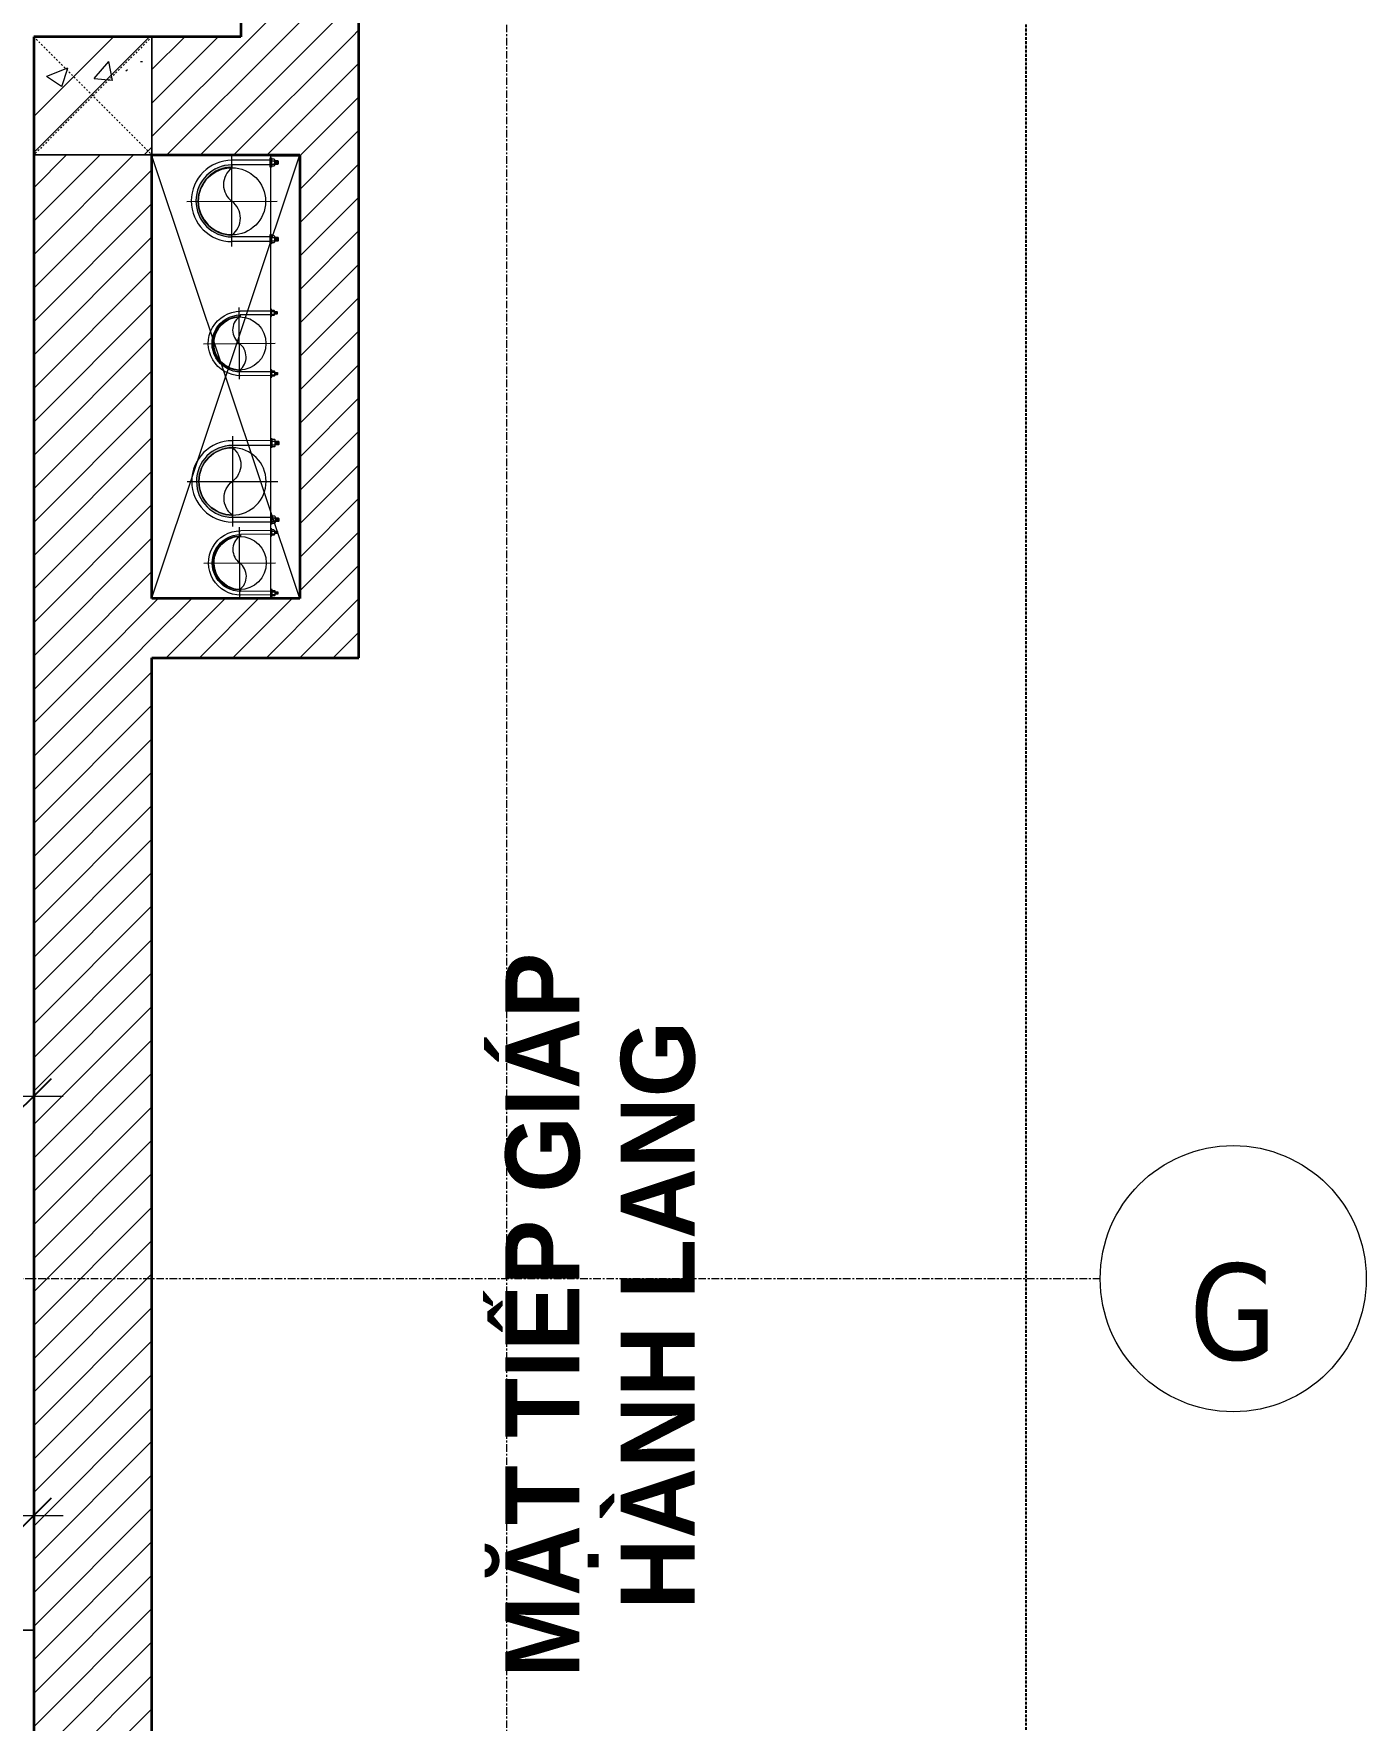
# Model space of a CAD drawing. Header units: millimetres. Extents: x 32270 to 221883, y 3811 to 78637.
# Drawn here: x 41853 to 44106, y 47690 to 50542 of the extents above; entities that cross this region are included whole.
import ezdxf

# ---------------------------------------------------------------- set-up
doc = ezdxf.new("R2010")
doc.units = ezdxf.units.MM
for name, pattern in [('Dash', [6, 3, -3]), ('Dash - Tight', [4.5, 3, -1.5]), ('Grid Line', [22.225, 12.7, -3.175, 3.175, -3.175]), ('Hidden', [7.14375, 4.7625, -2.38125]), ('IMPORT-CENTER _2_', [40.64, 25.4, -5.08, 5.08, -5.08])]:
    doc.linetypes.add(name, pattern=pattern)
for name, color, linetype, lineweight in [('0-1', 7, 'Continuous', 5), ('0-3', 250, 'Continuous', 18), ('A-ANNO-DIMS', 211, 'Continuous', 9), ('A-ANNO-DIMS-50', 211, 'Continuous', 9), ('A-DETL-GENF-2', 92, 'Dash - Tight', 18), ('A-DETL-GENF-3', 92, 'Hidden', 25), ('A-FLOR', 192, 'Continuous', 18), ('A-WALL', 113, 'Continuous', 18), ('A-WALL-4', 113, 'Continuous', 35), ('A-WALL-PATT-2', 111, 'Continuous', 18), ('G-ANNO-TEXT-1', 7, 'Continuous', 9), ('G-IMPT', 8, 'Continuous', 18), ('G-IMPT-2', 8, 'IMPORT-CENTER _2_', 18), ('I-FURN', 30, 'Continuous', 18), ('I-FURN-1', 253, 'Continuous', 18), ('M-EQPM', 50, 'Continuous', 18), ('S-COLS', 52, 'Continuous', 18), ('S-COLS-7', 52, 'Dash', 18), ('S-COLS-8', 52, 'Continuous', 35), ('S-COLS-HDLN', 52, 'Dash', 18), ('S-GRID-1', 1, 'Grid Line', 9), ('S-GRID-IDEN', 1, 'Continuous', 9)]:
    doc.layers.add(name, color=color, linetype=linetype, lineweight=lineweight)
doc.styles.add('Arial_B', font='arialbd.ttf', dxfattribs={"width": 0.95, "height": 125})
doc.styles.add('Tahoma_B', font='tahomabd.ttf', dxfattribs={"height": 162.5})
doc.styles.add('UTM Avo', font='', dxfattribs={"width": 0.9, "height": 125})
doc.styles.get('UTM Avo').set_extended_font_data('UTM Avo')
doc.dimstyles.new('1_Dim_chi_tiet_2_5', dxfattribs={"dimscale": 304.8, "dimtxt": 124.912619, "dimasz": 0.19685, "dimexe": 0.164042, "dimexo": 0.0625, "dimgap": 0.016404, "dimtad": 1, "dimdec": 0, "dimrnd": 5, "dimzin": 0, "dimdsep": 46, "dimtxsty": 'UTM Avo', "dimblk1": 'OBLIQUE', "dimblk2": 'OBLIQUE', "dimsah": 1, "dimcen": 0.09, "dimdle": 0.164042, "dimazin": 0, "dimtfac": 1, "dimtdec": 4, "dimtix": 1, "dimtmove": 0, "dimatfit": 3, "dimfxl": 0.328084, "dimfxlon": 1, "dimtvp": 1, "dimtolj": 1, "dimtzin": 0, "dimarcsym": 2})
pattern_1 = [(45, (0, 0), (-28.284271, 28.284271), [])]

# ---------------------------------------------------------------- blocks, each defined once
blk = doc.blocks.new('HE BEP A1 - HE BEP A 2-885810-TKCS_CĂN HỘ LOẠI 3A - MẶT BẰNG')
at = {"layer": 'I-FURN'}
for p, q in [((0, 594.4), (0, 0)), ((662.4, 0), (662.4, 594.4)), ((662.4, 0), (662.4, 594.4)), ((862.4, 494.4), (1706.9, 494.4)), ((3175.6, 513.2), (2394, 513.2)), ((844.9, 120.7), (844.9, 476.9)), ((1724.4, 476.9), (1724.4, 120.7)), ((2364, 483.2), (2364, 111.2)), ((3205.6, 483.2), (3205.6, 111.2)), ((1298.3, 440.1), (924.9, 440.1)), ((1541.1, 452.3), (1528.6, 445.1)), ((1566.6, 443.1), (1618.1, 322.3)), ((876.4, 408.9), (1346.8, 408.9)), ((1644.4, 423.2), (1459, 423.2)), ((1602.7, 313.4), (1523.8, 418.4)), ((2474.5, 410.3), (2470.1, 405.9)), ((2470.1, 405.9), (2499.2, 376.7)), ((2503.6, 381.1), (2474.5, 410.3)), ((2692.1, 413), (2663, 383.9)), ((2667.3, 379.5), (2696.5, 408.6)), ((2696.5, 408.6), (2692.1, 413)), ((2873.2, 408.6), (2877.5, 413)), ((2902.3, 379.5), (2873.2, 408.6)), ((2877.5, 413), (2906.7, 383.9)), ((3066, 381.1), (3095.1, 410.3)), ((3099.5, 405.9), (3070.4, 376.7)), ((3095.1, 410.3), (3099.5, 405.9)), ((871.5, 386.8), (871.5, 182.3)), ((871.5, 380.9), (1351.6, 380.9)), ((1351.6, 182.3), (1351.6, 386.8)), ((2499.2, 376.7), (2503.6, 381.1)), ((2663, 383.9), (2667.3, 379.5)), ((2906.7, 383.9), (2902.3, 379.5)), ((3070.4, 376.7), (3066, 381.1)), ((871.5, 352.9), (1351.6, 352.9)), ((1405.6, 369.9), (1405.6, 183.2)), ((1697.8, 183.2), (1697.8, 369.9)), ((871.5, 324.9), (1351.6, 324.9)), ((1618.1, 322.3), (1602.7, 313.4)), ((871.5, 296.9), (1351.6, 296.9)), ((871.5, 268.9), (1351.6, 268.9)), ((871.5, 240.9), (1351.6, 240.9)), ((871.5, 212.9), (1351.6, 212.9)), ((2467.4, 188.3), (2496.5, 217.4)), ((2500.9, 213), (2471.8, 183.9)), ((2496.5, 217.4), (2500.9, 213)), ((2660.2, 215.8), (2664.6, 220.2)), ((2689.3, 186.7), (2660.2, 215.8)), ((2664.6, 220.2), (2693.7, 191.1)), ((2905, 220.2), (2875.9, 191.1)), ((2880.3, 186.7), (2909.4, 215.8)), ((2909.4, 215.8), (2905, 220.2)), ((3073.1, 217.4), (3068.7, 213)), ((3068.7, 213), (3097.9, 183.9)), ((3102.3, 188.3), (3073.1, 217.4)), ((871.5, 184.9), (1351.6, 184.9)), ((2471.8, 183.9), (2467.4, 188.3)), ((2693.7, 191.1), (2689.3, 186.7)), ((2875.9, 191.1), (2880.3, 186.7)), ((3097.9, 183.9), (3102.3, 188.3)), ((877.9, 156.9), (1345.2, 156.9)), ((924.9, 128.9), (1298.3, 128.9)), ((1459, 129.9), (1644.4, 129.9)), ((2451.6, 122.3), (2451.6, 118.3)), ((2484.1, 122.3), (2451.6, 122.3)), ((2451.6, 118.3), (2484.1, 118.3)), ((2484.1, 118.3), (2484.1, 122.3)), ((3085.5, 118.3), (3085.5, 122.3)), ((3085.5, 122.3), (3118, 122.3)), ((3118, 118.3), (3085.5, 118.3)), ((3118, 122.3), (3118, 118.3)), ((1706.9, 103.2), (862.4, 103.2)), ((3175.6, 81.2), (2394, 81.2)), ((0, 0), (662.4, 0)), ((3700, 0), (662.4, 0))]:
    blk.add_line(p, q, dxfattribs=at)
for centre, radius in [((1485.9, 449.9), 17.8), ((1592.6, 449.9), 17.8), ((2581.9, 298.5), 142.6), ((2581.9, 298.5), 131.3), ((2987.7, 298.5), 142.6), ((2987.7, 298.5), 131.3), ((2581.9, 298.5), 87.2), ((2987.7, 298.5), 87.2), ((1552.8, 316.6), 22.2), ((2581.9, 298.5), 43.6), ((2581.9, 298.5), 30.9), ((2987.7, 298.5), 43.6), ((2987.7, 298.5), 30.9)]:
    blk.add_circle(centre, radius, dxfattribs=at)
for centre, radius, start, end in [((862.4, 476.9), 17.5, 90, 180), ((1706.9, 476.9), 17.5, 0, 90), ((2394, 483.2), 30, 90, 180), ((3175.6, 483.2), 30, 360, 90), ((924.9, 386.8), 53.3, 90, 180), ((1298.3, 386.8), 53.3, 360, 90), ((1537.5, 429.7), 17.8, 119.9521, 219.4618), ((1549.9, 436.9), 17.8, 20.5379, 119.9521), ((1459, 369.9), 53.3, 90, 180), ((1644.4, 369.9), 53.3, 360, 90), ((924.9, 182.3), 53.3, 180, 270), ((1298.3, 182.3), 53.3, 270, 360), ((1459, 183.2), 53.3, 180, 270), ((1644.4, 183.2), 53.3, 270, 360), ((2467.9, 132.6), 11.5, 90, 120.7976), ((2467.9, 132.6), 11.5, 59.2024, 90), ((3101.8, 132.6), 11.5, 90, 120.7976), ((3101.8, 132.6), 11.5, 59.2024, 90), ((862.4, 120.7), 17.5, 180, 270), ((1706.9, 120.7), 17.5, 270, 360), ((2485.1, 120.7), 33.5, 163.9419, 180), ((2485.1, 120.7), 33.5, 180, 196.0581), ((2476.6, 123.1), 24.7, 145.204, 163.9419), ((2467.8, 120.3), 11.6, 9.9102, 170.0898), ((2467.8, 120.3), 11.6, 189.7177, 350.2823), ((2471.3, 126.9), 18.1, 120.7976, 145.204), ((2464.5, 126.9), 18.1, 34.796, 59.2024), ((2459.1, 123.1), 24.7, 16.0581, 34.796), ((2450.6, 120.7), 33.5, 0, 16.0581), ((2450.6, 120.7), 33.5, 343.9419, 0), ((3119, 120.7), 33.5, 163.9419, 180), ((3119, 120.7), 33.5, 180, 196.0581), ((3110.5, 123.1), 24.7, 145.204, 163.9419), ((3105.2, 126.9), 18.1, 120.7976, 145.204), ((3101.8, 120.3), 11.6, 9.9102, 170.0898), ((3101.8, 120.3), 11.6, 189.7177, 350.2823), ((3098.4, 126.9), 18.1, 34.796, 59.2024), ((3093, 123.1), 24.7, 16.0581, 34.796), ((3084.5, 120.7), 33.5, 0, 16.0581), ((3084.5, 120.7), 33.5, 343.9419, 0), ((2394, 111.2), 30, 180, 270), ((2476.6, 118.2), 24.7, 196.0581, 214.796), ((2471.3, 114.5), 18.1, 214.796, 239.2024), ((2467.9, 108.8), 11.5, 239.2024, 270), ((2467.9, 108.8), 11.5, 270, 300.7976), ((2464.5, 114.5), 18.1, 300.7976, 325.204), ((2459.1, 118.2), 24.7, 325.204, 343.9419), ((3110.5, 118.2), 24.7, 196.0581, 214.796), ((3105.2, 114.5), 18.1, 214.796, 239.2024), ((3101.8, 108.8), 11.5, 239.2024, 270), ((3101.8, 108.8), 11.5, 270, 300.7976), ((3098.4, 114.5), 18.1, 300.7976, 325.204), ((3093, 118.2), 24.7, 325.204, 343.9419), ((3175.6, 111.2), 30, 270, 0)]:
    blk.add_arc(centre, radius, start, end, dxfattribs=at)
at = {"layer": 'I-FURN-1'}
for p, q in [((0, 594.4), (0, 0)), ((0, 0), (3700, 0))]:
    blk.add_line(p, q, dxfattribs=at)
blk = doc.blocks.new('NCV_TKTC_TANG 2_rvt-1-TKCS_CĂN HỘ LOẠI 3A - MẶT BẰNG')
at = {"layer": 'I-FURN-1'}
blk.add_blockref('HE BEP A1 - HE BEP A 2-885810-TKCS_CĂN HỘ LOẠI 3A - MẶT BẰNG', (38152.6, 47842.6), dxfattribs=at)
blk = doc.blocks.new('TKTC_XREF_251221_MB TANG 2-7 - TKTC_XREF_260130_MB TANG 2-5_dwg_$cc-4746802-TKCS_CĂN HỘ LOẠI 3A - MẶT BẰNG')
at = {"layer": 'G-IMPT-2'}
for p, q in [((0, -0.673), (0, 0.673)), ((-0.673, 0), (0.673, 0))]:
    blk.add_line(p, q, dxfattribs=at)
at = {"layer": 'M-EQPM'}
blk.add_circle((0, 0), 0.5, dxfattribs=at)
for centre, radius, start, end in [((0, 0), 0.5, 90, 270), ((0.188, 0.25), 0.313, 126.8699, 233.1301), ((-0.188, -0.25), 0.313, 306.8699, 53.1301)]:
    blk.add_arc(centre, radius, start, end, dxfattribs=at)
blk = doc.blocks.new('TKTC_XREF_251221_MB TANG 2-7 - TKTC_XREF_260130_MB TANG 2-5_dwg_CUM U_DN100-4746799-TKCS_CĂN HỘ LOẠI 3A - MẶT BẰNG')
at = {"layer": 'G-IMPT'}
blk.add_hatch(color=256, dxfattribs=at).paths.add_polyline_path([(61, 0), (58.9, -15.8), (52.8, -30.5), (43.1, -43.1), (30.5, -52.8), (15.8, -58.9), (0, -61), (0, -57), (14.8, -55.1), (28.5, -49.4), (40.3, -40.3), (49.4, -28.5), (55.1, -14.8), (57, 0), (55.1, 14.8), (49.4, 28.5), (40.3, 40.3), (28.5, 49.4), (14.8, 55.1), (0, 57), (0, 61), (15.8, 58.9), (30.5, 52.8), (43.1, 43.1), (52.8, 30.5), (58.9, 15.8)])
for p, q in [((-79.1, 66.6), (-79.1, 63.4)), ((-76.6, 66.6), (-76.6, 63.4)), ((-74.6, 66.6), (-74.6, 63.4)), ((-72.7, 69.3), (-72.7, 60.7)), ((-66.9, 67.9), (-71.7, 67.9)), ((-66.9, 62.1), (-71.7, 62.1)), ((-65, 69), (0, 69)), ((-79.1, -63.4), (-79.1, -66.6)), ((-76.6, -63.4), (-76.6, -66.6)), ((-74.6, -63.4), (-74.6, -66.6)), ((-72.7, -60.7), (-72.7, -69.3)), ((-66.9, -62.1), (-71.7, -62.1)), ((-66.9, -67.9), (-71.7, -67.9)), ((-65, -69), (0, -69))]:
    blk.add_line(p, q, dxfattribs=at)
at = {"layer": 'G-IMPT', "flags": 128}
for points in [[(-66.9, 70.8), (-66.9, 72.7), (-65, 72.7), (-65, 57.3), (-66.9, 57.3), (-66.9, 59.2)], [(-72.7, 67.6), (-78.1, 67.6), (-78.1, 62.4), (-72.7, 62.4)], [(-71.7, 59.2), (-66.9, 59.2), (-66.9, 70.8), (-71.7, 70.8)], [(-65, 61), (0, 61), (0, 57)], [(-72.7, -62.4), (-78.1, -62.4), (-78.1, -67.6), (-72.7, -67.6)], [(-71.7, -70.8), (-66.9, -70.8), (-66.9, -59.2), (-71.7, -59.2)], [(-66.9, -59.2), (-66.9, -57.3), (-65, -57.3), (-65, -72.7), (-66.9, -72.7), (-66.9, -70.8)], [(-65, -61), (0, -61), (0, -57)]]:
    blk.add_lwpolyline(points, dxfattribs=at)
at = {"layer": 'G-IMPT'}
for centre, radius, start, end in [((-78.1, 66.6), 0.96, 90, 180), ((-78.1, 63.4), 0.96, 180, 270), ((-71.1, 69.3), 1.56, 112.6199, 247.3801), ((-67.9, 65), 4.8, 143.1301, 216.8699), ((-71.1, 60.7), 1.56, 112.6199, 247.3801), ((0, 0), 69, 270, 90), ((0, 0), 61, 270, 90), ((0, 0), 57, 270, 90), ((-78.1, -63.4), 0.96, 90, 180), ((-78.1, -66.6), 0.96, 180, 270), ((-71.1, -60.7), 1.56, 112.6199, 247.3801), ((-67.9, -65), 4.8, 143.1301, 216.8699), ((-71.1, -69.3), 1.56, 112.6199, 247.3801)]:
    blk.add_arc(centre, radius, start, end, dxfattribs=at)
blk = doc.blocks.new('TKTC_XREF_251221_MB TANG 2-7 - TKTC_XREF_260130_MB TANG 2-5_dwg_$cc-4746798-TKCS_CĂN HỘ LOẠI 3A - MẶT BẰNG')
at = {"layer": 'G-IMPT-2'}
for p, q in [((0, -0.673), (0, 0.673)), ((-0.673, 0), (0.673, 0))]:
    blk.add_line(p, q, dxfattribs=at)
at = {"layer": 'M-EQPM'}
blk.add_circle((0, 0), 0.5, dxfattribs=at)
for centre, radius, start, end in [((0, 0), 0.5, 90, 270), ((0.188, 0.25), 0.313, 126.8699, 233.1301), ((-0.188, -0.25), 0.313, 306.8699, 53.1301)]:
    blk.add_arc(centre, radius, start, end, dxfattribs=at)
blk = doc.blocks.new('TKTC_XREF_251221_MB TANG 2-7 - TKTC_XREF_260130_MB TANG 2-5_dwg_CUM U_DN100-4746796-TKCS_CĂN HỘ LOẠI 3A - MẶT BẰNG')
at = {"layer": 'G-IMPT'}
blk.add_hatch(color=256, dxfattribs=at).paths.add_polyline_path([(0, 61), (0, 57), (14.8, 55.1), (28.5, 49.4), (40.3, 40.3), (49.4, 28.5), (55.1, 14.8), (57, 0), (55.1, -14.8), (49.4, -28.5), (40.3, -40.3), (28.5, -49.4), (14.8, -55.1), (0, -57), (0, -61), (15.8, -58.9), (30.5, -52.8), (43.1, -43.1), (52.8, -30.5), (58.9, -15.8), (61, 0), (58.9, 15.8), (52.8, 30.5), (43.1, 43.1), (30.5, 52.8), (15.8, 58.9)])
for p, q in [((-79.1, 66.6), (-79.1, 63.4)), ((-76.6, 66.6), (-76.6, 63.4)), ((-74.6, 66.6), (-74.6, 63.4)), ((-72.7, 69.3), (-72.7, 60.7)), ((-66.9, 67.9), (-71.7, 67.9)), ((-66.9, 62.1), (-71.7, 62.1)), ((-65, 69), (0, 69)), ((-79.1, -63.4), (-79.1, -66.6)), ((-76.6, -63.4), (-76.6, -66.6)), ((-74.6, -63.4), (-74.6, -66.6)), ((-72.7, -60.7), (-72.7, -69.3)), ((-66.9, -62.1), (-71.7, -62.1)), ((-66.9, -67.9), (-71.7, -67.9)), ((-65, -69), (0, -69))]:
    blk.add_line(p, q, dxfattribs=at)
at = {"layer": 'G-IMPT', "flags": 128}
for points in [[(-72.7, 67.6), (-78.1, 67.6), (-78.1, 62.4), (-72.7, 62.4)], [(-71.7, 59.2), (-66.9, 59.2), (-66.9, 70.8), (-71.7, 70.8)], [(-66.9, 70.8), (-66.9, 72.7), (-65, 72.7), (-65, 57.3), (-66.9, 57.3), (-66.9, 59.2)], [(-65, 61), (0, 61), (0, 57)], [(-65, -61), (0, -61), (0, -57)], [(-72.7, -62.4), (-78.1, -62.4), (-78.1, -67.6), (-72.7, -67.6)], [(-71.7, -70.8), (-66.9, -70.8), (-66.9, -59.2), (-71.7, -59.2)], [(-66.9, -59.2), (-66.9, -57.3), (-65, -57.3), (-65, -72.7), (-66.9, -72.7), (-66.9, -70.8)]]:
    blk.add_lwpolyline(points, dxfattribs=at)
at = {"layer": 'G-IMPT'}
for centre, radius, start, end in [((-78.1, 66.6), 0.96, 90, 180), ((-78.1, 63.4), 0.96, 180, 270), ((-71.1, 69.3), 1.56, 112.6199, 247.3801), ((-67.9, 65), 4.8, 143.1301, 216.8699), ((-71.1, 60.7), 1.56, 112.6199, 247.3801), ((0, 0), 69, 270, 90), ((0, 0), 61, 270, 90), ((0, 0), 57, 270, 90), ((-78.1, -63.4), 0.96, 90, 180), ((-78.1, -66.6), 0.96, 180, 270), ((-71.1, -60.7), 1.56, 112.6199, 247.3801), ((-67.9, -65), 4.8, 143.1301, 216.8699), ((-71.1, -69.3), 1.56, 112.6199, 247.3801)]:
    blk.add_arc(centre, radius, start, end, dxfattribs=at)
blk = doc.blocks.new('TKTC_XREF_251221_MB TANG 2-7 - TKTC_XREF_260130_MB TANG 2-5_dwg_$cc-4746795-TKCS_CĂN HỘ LOẠI 3A - MẶT BẰNG')
at = {"layer": 'G-IMPT-2'}
for p, q in [((0, -0.673), (0, 0.673)), ((-0.673, 0), (0.673, 0))]:
    blk.add_line(p, q, dxfattribs=at)
at = {"layer": 'M-EQPM'}
blk.add_circle((0, 0), 0.5, dxfattribs=at)
for centre, radius, start, end in [((0, 0), 0.5, 90, 270), ((0.188, 0.25), 0.313, 126.8699, 233.1301), ((-0.188, -0.25), 0.313, 306.8699, 53.1301)]:
    blk.add_arc(centre, radius, start, end, dxfattribs=at)
blk = doc.blocks.new('TKTC_XREF_251221_MB TANG 2-7 - TKTC_XREF_260130_MB TANG 2-5_dwg_$cc-4746801-TKCS_CĂN HỘ LOẠI 3A - MẶT BẰNG')
at = {"layer": 'G-IMPT-2'}
for p, q in [((0, -0.669), (0, 0.673)), ((-0.673, 0), (0.673, 0))]:
    blk.add_line(p, q, dxfattribs=at)
at = {"layer": 'M-EQPM'}
blk.add_circle((0, 0), 0.5, dxfattribs=at)
for centre, radius, start, end in [((0, 0), 0.5, 90, 270), ((0.188, 0.25), 0.313, 126.8699, 233.1301), ((-0.188, -0.25), 0.313, 306.8699, 53.1301)]:
    blk.add_arc(centre, radius, start, end, dxfattribs=at)
blk = doc.blocks.new('TKTC_XREF_251221_MB TANG 2-7 - TKTC_XREF_251221_MB TANG 2-7-2039446-TKCS_CĂN HỘ LOẠI 3A - MẶT BẰNG')
at = {"layer": 'M-EQPM'}
for p, q in [((8601.1, 33098.8), (8650.1, 33098.5)), ((8601.1, 32350), (8601.1, 33098.8))]:
    blk.add_line(p, q, dxfattribs=at)
for name, p, xscale, yscale, zscale, rotation in [('TKTC_XREF_251221_MB TANG 2-7 - TKTC_XREF_260130_MB TANG 2-5_dwg_$cc-4746798-TKCS_CĂN HỘ LOẠI 3A - MẶT BẰNG', (8535.2, 33021.6), 113.7150000000092, 113.7150000000092, 113.7150000000092, 0.04476088158440977), ('TKTC_XREF_251221_MB TANG 2-7 - TKTC_XREF_260130_MB TANG 2-5_dwg_CUM U_DN100-4746796-TKCS_CĂN HỘ LOẠI 3A - MẶT BẰNG', (8535.2, 33022.4), 0.9975000000000005, 0.9975000000000005, 0.9975000000000005, 180.0467435561312), ('TKTC_XREF_251221_MB TANG 2-7 - TKTC_XREF_260130_MB TANG 2-5_dwg_$cc-4746802-TKCS_CĂN HỘ LOẠI 3A - MẶT BẰNG', (8547.8, 32781.3), 90.0000000000512, 90.0000000000512, 90.0000000000512, 0.419778997776333), ('TKTC_XREF_251221_MB TANG 2-7 - TKTC_XREF_260130_MB TANG 2-5_dwg_CUM U_DN100-4746796-TKCS_CĂN HỘ LOẠI 3A - MẶT BẰNG', (8536.1, 32548.1), 0.9974999999999966, 0.9974999999999966, 0.9974999999999966, 180.0467435564899), ('TKTC_XREF_251221_MB TANG 2-7 - TKTC_XREF_260130_MB TANG 2-5_dwg_$cc-4746801-TKCS_CĂN HỘ LOẠI 3A - MẶT BẰNG', (8548.2, 32410.2), 90.0000000000512, 90.0000000000512, 90.0000000000512, 0.419778997776333)]:
    blk.add_blockref(name, p, dxfattribs=dict(xscale=xscale, yscale=yscale, zscale=zscale, rotation=rotation))
at = {"extrusion": (0, 0, -1)}
for name, p, xscale, yscale, zscale, rotation in [('TKTC_XREF_251221_MB TANG 2-7 - TKTC_XREF_260130_MB TANG 2-5_dwg_CUM U_DN100-4746799-TKCS_CĂN HỘ LOẠI 3A - MẶT BẰNG', (-8549.7, 32781.3), 0.7894736842105242, 0.7894736842105242, -0.7894736842105241, 359.5802210006287), ('TKTC_XREF_251221_MB TANG 2-7 - TKTC_XREF_260130_MB TANG 2-5_dwg_$cc-4746795-TKCS_CĂN HỘ LOẠI 3A - MẶT BẰNG', (-8536.1, 32548.1), 113.7150000000092, 113.7150000000092, -113.7150000000092, 179.9532564459116), ('TKTC_XREF_251221_MB TANG 2-7 - TKTC_XREF_260130_MB TANG 2-5_dwg_CUM U_DN100-4746799-TKCS_CĂN HỘ LOẠI 3A - MẶT BẰNG', (-8550.1, 32410.2), 0.7894736842105242, 0.7894736842105242, -0.7894736842105241, 359.5802210006287)]:
    blk.add_blockref(name, p, dxfattribs=dict(at, xscale=xscale, yscale=yscale, zscale=zscale, rotation=rotation))
blk = doc.blocks.new('G1_SOF - BO TRU - 200x200-3052400-TKCS_CĂN HỘ LOẠI 3A - MẶT BẰNG')
at = {"layer": 'S-COLS-HDLN'}
for p, q in [((-100, 100), (100, -100)), ((100, 100), (-100, -100))]:
    blk.add_line(p, q, dxfattribs=at)
blk = doc.blocks.new('BORDER VIEW - BORDER VIEW-4802658-TKCS_CĂN HỘ LOẠI 3A - MẶT BẰNG')
at = {"layer": 'A-DETL-GENF-3'}
blk.add_line((10398, 9428.4), (10398, 150), dxfattribs=at)
blk = doc.blocks.new('Grid - M_Grid Head - Circle-353313-TKCS_CĂN HỘ LOẠI 3A - MẶT BẰNG')
at = {"layer": 'S-GRID-IDEN'}
blk.add_circle((0, 0), 4.5, dxfattribs=at)
blk = doc.blocks.new('DIMBLOCK36-TKCS_CĂN HỘ LOẠI 3A - MẶT BẰNG')
at = {"layer": 'A-ANNO-DIMS-50'}
for p, q in [((40052.6, 48845.4), (40052.6, 48695.4)), ((40052.6, 48745.4), (40052.6, 48845.4)), ((41852.6, 48845.4), (41852.6, 48695.4)), ((41852.6, 48745.4), (41852.6, 48845.4)), ((40002.6, 48745.4), (41902.6, 48745.4))]:
    blk.add_line(p, q, dxfattribs=at)
at = {"layer": 'A-ANNO-DIMS-50', "lineweight": 25}
for p, q in [((40052.6, 48745.4), (40082.6, 48775.4)), ((41852.6, 48745.4), (41882.6, 48775.4)), ((40052.6, 48745.4), (40022.6, 48715.4)), ((41852.6, 48745.4), (41822.6, 48715.4))]:
    blk.add_line(p, q, dxfattribs=at)
at = {"layer": 'A-ANNO-DIMS-50', "color": 0, "insert": (40781.4, 48907.8), "char_height": 125, "width": 410.824, "attachment_point": 1, "line_spacing_factor": 1.110334, "style": 'UTM Avo'}
blk.add_mtext('1800', dxfattribs=at)
blk = doc.blocks.new('_Oblique')
at = {"color": 0, "linetype": 'ByBlock', "lineweight": -2}
blk.add_line((-0.5, -0.5), (0.5, 0.5), dxfattribs=at)
blk = doc.blocks.new('DIMBLOCK43-TKCS_CĂN HỘ LOẠI 3A - MẶT BẰNG')
at = {"layer": 'A-ANNO-DIMS-50'}
for p, q in [((38052.6, 48136.2), (38052.6, 47986.2)), ((38052.6, 48036.2), (38052.6, 48136.2)), ((41852.6, 48136.2), (41852.6, 47986.2)), ((41852.6, 48036.2), (41852.6, 48136.2)), ((38052.6, 48036.2), (41902.6, 48036.2))]:
    blk.add_line(p, q, dxfattribs=at)
at = {"layer": 'A-ANNO-DIMS-50', "lineweight": 25}
for p, q in [((38052.6, 48036.2), (38082.6, 48066.2)), ((41852.6, 48036.2), (41882.6, 48066.2)), ((38052.6, 48036.2), (38022.6, 48006.2)), ((41852.6, 48036.2), (41822.6, 48006.2))]:
    blk.add_line(p, q, dxfattribs=at)
at = {"layer": 'A-ANNO-DIMS-50', "color": 0, "insert": (39781.4, 48198.6), "char_height": 125, "width": 410.824, "attachment_point": 1, "line_spacing_factor": 1.110334, "style": 'UTM Avo'}
blk.add_mtext('3800', dxfattribs=at)

msp = doc.modelspace()

# ---------------------------------------------------------------- hatches: boundary and pattern name
at = {"layer": 'A-WALL-PATT-2'}
h = msp.add_hatch(dxfattribs=at)
h.set_pattern_fill('FP_1', color=256, style=0, pattern_type=2)
h.set_pattern_definition(pattern_1)
h.paths.add_polyline_path([(42402.6, 50536.9), (42402.6, 53436.9), (42202.6, 53436.9), (42202.6, 50536.9)])
h = msp.add_hatch(dxfattribs=at)
h.set_pattern_fill('FP_1', color=256, style=0, pattern_type=2)
h.set_pattern_definition(pattern_1)
h.paths.add_polyline_path([(42302.6, 50336.9), (42402.6, 50336.9), (42402.6, 50536.9), (42052.6, 50536.9), (42052.6, 50336.9), (42066.9, 50336.9)])
h = msp.add_hatch(dxfattribs=at)
h.set_pattern_fill('FP_1', color=256, style=0, pattern_type=2)
h.set_pattern_definition(pattern_1)
h.paths.add_polyline_path([(42052.6, 49486.9), (42052.6, 50336.9), (41852.6, 50336.9), (41852.6, 49486.9)])
h = msp.add_hatch(dxfattribs=at)
h.set_pattern_fill('FP_1', color=256, style=0, pattern_type=2)
h.set_pattern_definition(pattern_1)
h.paths.add_polyline_path([(42402.6, 49586.9), (42402.6, 50336.9), (42302.6, 50336.9), (42302.6, 49586.9)])
h = msp.add_hatch(dxfattribs=at)
h.set_pattern_fill('FP_1', color=256, style=0, pattern_type=2)
h.set_pattern_definition(pattern_1)
h.paths.add_polyline_path([(42052.6, 49486.9), (42402.6, 49486.9), (42402.6, 49586.9), (42052.6, 49586.9)])
h = msp.add_hatch(dxfattribs=at)
h.set_pattern_fill('FP_1', color=256, style=0, pattern_type=2)
h.set_pattern_definition(pattern_1)
h.paths.add_polyline_path([(42052.6, 45436.9), (42052.6, 45586.9), (41852.6, 45586.9), (41852.6, 45436.9)])
h.paths.add_polyline_path([(42052.6, 46676.9), (42052.6, 49486.9), (41852.6, 49486.9), (41852.6, 46676.9)])
at = {"layer": 'S-COLS'}
h = msp.add_hatch(dxfattribs=at)
h.set_pattern_fill('FP_2', color=256, style=0, pattern_type=2)
h.set_pattern_definition([(50, (0, 0), (364.3679, -31.8783), [38.1, -419.1]), (355, (0, 0), (-70.4859, 382.1133), [30.48, -335.28]), (100.451, (30.36, -2.66), (293.885, 350.2334), [32.38, -356.18]), (46.184, (0, 101.6), (542.1585, -84.0858), [57.15, -628.65]), (96.636, (45.2, 94.6), (474.805, 494.8554), [48.57, -534.27]), (351.184, (0, 101.6), (474.81, 494.85), [45.72, -502.92]), (21, (50.8, 76.2), (303.2285, -204.5305), [38.1, -419.1]), (326, (50.8, 76.2), (123.6039, 368.376), [30.48, -335.28]), (71.451, (76.07, 59.16), (426.8341, 163.8427), [32.38, -356.18]), (37.5, (0, 0), (6.17665, 169.11015), [3.353, -327.863, 3.353, -337.007, -336.55]), (37.5, (0, 0), (6.17665, 169.11015), [-671.576, 3.353, -333.197]), (7.5, (0, 0), (133.6389, 200.3615), [3.353, -190.703, 3.353, -320.243, -128.27]), (7.5, (0, 0), (133.6389, 200.3615), [-517.652, 3.353, -124.917]), (327.5, (-113.28, 0), (271.18182, -11.45836), [3.353, -123.647, 3.353, -392.887, -525.78]), (327.5, (-113.28, 0), (271.18182, -11.45836), [-523.24, 3.353, -522.427]), (317.5, (-164.08, 0), (296.2585, 50.85285), [3.353, -161.747, 3.353, -259.791, -373.38]), (317.5, (-164.08, 0), (296.2585, 50.85285), [-428.244, 3.353, -370.027]), (45, (0, 0), (-125.7236, 125.7236), []), (45, (0, 190.5), (-125.7236, 125.7236), [])])
h.paths.add_polyline_path([(42052.6, 50336.9), (42052.6, 50536.9), (41852.6, 50536.9), (41852.6, 50336.9)])

# ---------------------------------------------------------------- linework, layer by layer
at = {"layer": '0-3'}
for p, q in [((42052.6, 49588.2), (42302.6, 50336.9)), ((42302.6, 49586.9), (42052.6, 50335.7))]:
    msp.add_line(p, q, dxfattribs=at)
at = {"layer": 'A-FLOR'}
msp.add_line((42402.6, 53636.9), (42402.6, 50536.9), dxfattribs=at)
at = {"layer": 'A-WALL'}
for p, q in [((42052.6, 50536.9), (42052.6, 50336.9)), ((42052.6, 50336.9), (41852.6, 50336.9))]:
    msp.add_line(p, q, dxfattribs=at)
at = {"layer": 'A-WALL-4'}
for p, q in [((42402.6, 50536.9), (42402.6, 53636.9)), ((42202.6, 53436.9), (42202.6, 50536.9)), ((42202.6, 50536.9), (42052.6, 50536.9)), ((42402.6, 49486.9), (42402.6, 50536.9)), ((41852.6, 50336.9), (41852.6, 46676.9)), ((42052.6, 50336.9), (42302.6, 50336.9)), ((42052.6, 49586.9), (42052.6, 50336.9)), ((42302.6, 50336.9), (42302.6, 49586.9)), ((42302.6, 49586.9), (42052.6, 49586.9)), ((42052.6, 46676.9), (42052.6, 49486.9)), ((42052.6, 49486.9), (42402.6, 49486.9))]:
    msp.add_line(p, q, dxfattribs=at)
at = {"layer": 'S-COLS'}
for p, q in [((42052.6, 50336.9), (42052.6, 50536.9)), ((41852.6, 50336.9), (42052.6, 50336.9))]:
    msp.add_line(p, q, dxfattribs=at)
at = {"layer": 'S-COLS-8'}
for p, q in [((42052.6, 50536.9), (41852.6, 50536.9)), ((41852.6, 50536.9), (41852.6, 50336.9))]:
    msp.add_line(p, q, dxfattribs=at)
at = {"layer": 'S-GRID-1'}
for p, q in [((42652.6, 45299.3), (42652.6, 53512.4)), ((42406.2, 48436.9), (33969.7, 48436.9)), ((43656.2, 48436.9), (42406.2, 48436.9))]:
    msp.add_line(p, q, dxfattribs=at)

# ---------------------------------------------------------------- block references
at = {"layer": '0-1'}
msp.add_blockref('NCV_TKTC_TANG 2_rvt-1-TKCS_CĂN HỘ LOẠI 3A - MẶT BẰNG', (0, 0), dxfattribs=at)
at = {"layer": 'A-DETL-GENF-2'}
msp.add_blockref('BORDER VIEW - BORDER VIEW-4802658-TKCS_CĂN HỘ LOẠI 3A - MẶT BẰNG', (33132.6, 44636.9), dxfattribs=at)
at = {"layer": 'M-EQPM'}
msp.add_blockref('TKTC_XREF_251221_MB TANG 2-7 - TKTC_XREF_251221_MB TANG 2-7-2039446-TKCS_CĂN HỘ LOẠI 3A - MẶT BẰNG', (33652.6, 17236.9), dxfattribs=at)
at = {"layer": 'S-COLS-7'}
msp.add_blockref('G1_SOF - BO TRU - 200x200-3052400-TKCS_CĂN HỘ LOẠI 3A - MẶT BẰNG', (41952.6, 50436.9), dxfattribs=at)
at = {"layer": 'S-GRID-IDEN', "xscale": 49.99999999999998, "yscale": 49.99999999999998, "zscale": 49.99999999999998, "rotation": 89.99999999999982}
msp.add_blockref('Grid - M_Grid Head - Circle-353313-TKCS_CĂN HỘ LOẠI 3A - MẶT BẰNG', (43881.2, 48436.9), dxfattribs=at)

# ---------------------------------------------------------------- texts
at = {"layer": 'G-ANNO-TEXT-1', "insert": (42811.3, 48375.1), "char_height": 125, "width": 1410.75, "attachment_point": 5, "rotation": 90, "line_spacing_factor": 0.936439, "style": 'Arial_B'}
msp.add_mtext('\\pt570,1140,1710,2280,2850,3420,3990,4560,5130,5700,6270,6840,7410,7980,8550,9120,9690,10260,10830,11400,11970,12540,13110,13680,14250,14820,15390,15960,16530,17100,17670,18240;MẶT TIẾP GIÁP\\PHÀNH LANG', dxfattribs=at)

# ---------------------------------------------------------------- dimensions: what is measured, and where the dimension line sits
at = {"layer": 'A-ANNO-DIMS'}
for base, p1, p2, override, picture, middle in [((41852.6, 48745.4), (40052.6, 48845.4), (41852.6, 48845.4), {"dimpost": '<>', "dimfxl": 1800.071331}, 'DIMBLOCK36-TKCS_CĂN HỘ LOẠI 3A - MẶT BẰNG', (40952.6, 48815.1)), ((41852.6, 48036.2), (38052.6, 48136.2), (41852.6, 48136.2), {"dimpost": '<>', "dimfxl": 3800.071331}, 'DIMBLOCK43-TKCS_CĂN HỘ LOẠI 3A - MẶT BẰNG', (39952.6, 48105.9))]:
    dim = msp.add_linear_dim(base=base, p1=p1, p2=p2, dimstyle='1_Dim_chi_tiet_2_5', override=override, dxfattribs=at)
    dim.commit()
    dim.dimension.update_dxf_attribs({"geometry": picture, "text_midpoint": middle})

# ---------------------------------------------------------------- next in the draw order: texts
at = {"layer": 'S-GRID-IDEN', "insert": (43881, 48379.7), "char_height": 162.5, "width": 168.5, "attachment_point": 5, "line_spacing_factor": 0.996129, "style": 'Tahoma_B', "bg_fill": 3, "box_fill_scale": 1.25, "bg_fill_color": 256, "bg_fill_true_color": 13158600, "bg_fill_transparency": 0}
msp.add_mtext('\\pt634.99962,1269.99925,1905.0005,2540.00013,3174.99975,3809.99937,4445.00062,5080.00025,5714.99987,6349.9995,6985.00075,7620.00037,8255,8889.99962,9524.99925,10160.0005,10795.00013,11429.99975,12064.99938,12700.00063,13335.00025,13969.99988,14604.9995,15240.00075,15875.00038,16510,17144.99963,17779.99925,18415.0005,19050.00013,19684.99975,20319.99938;G', dxfattribs=at)

doc.saveas('drawing.dxf')
